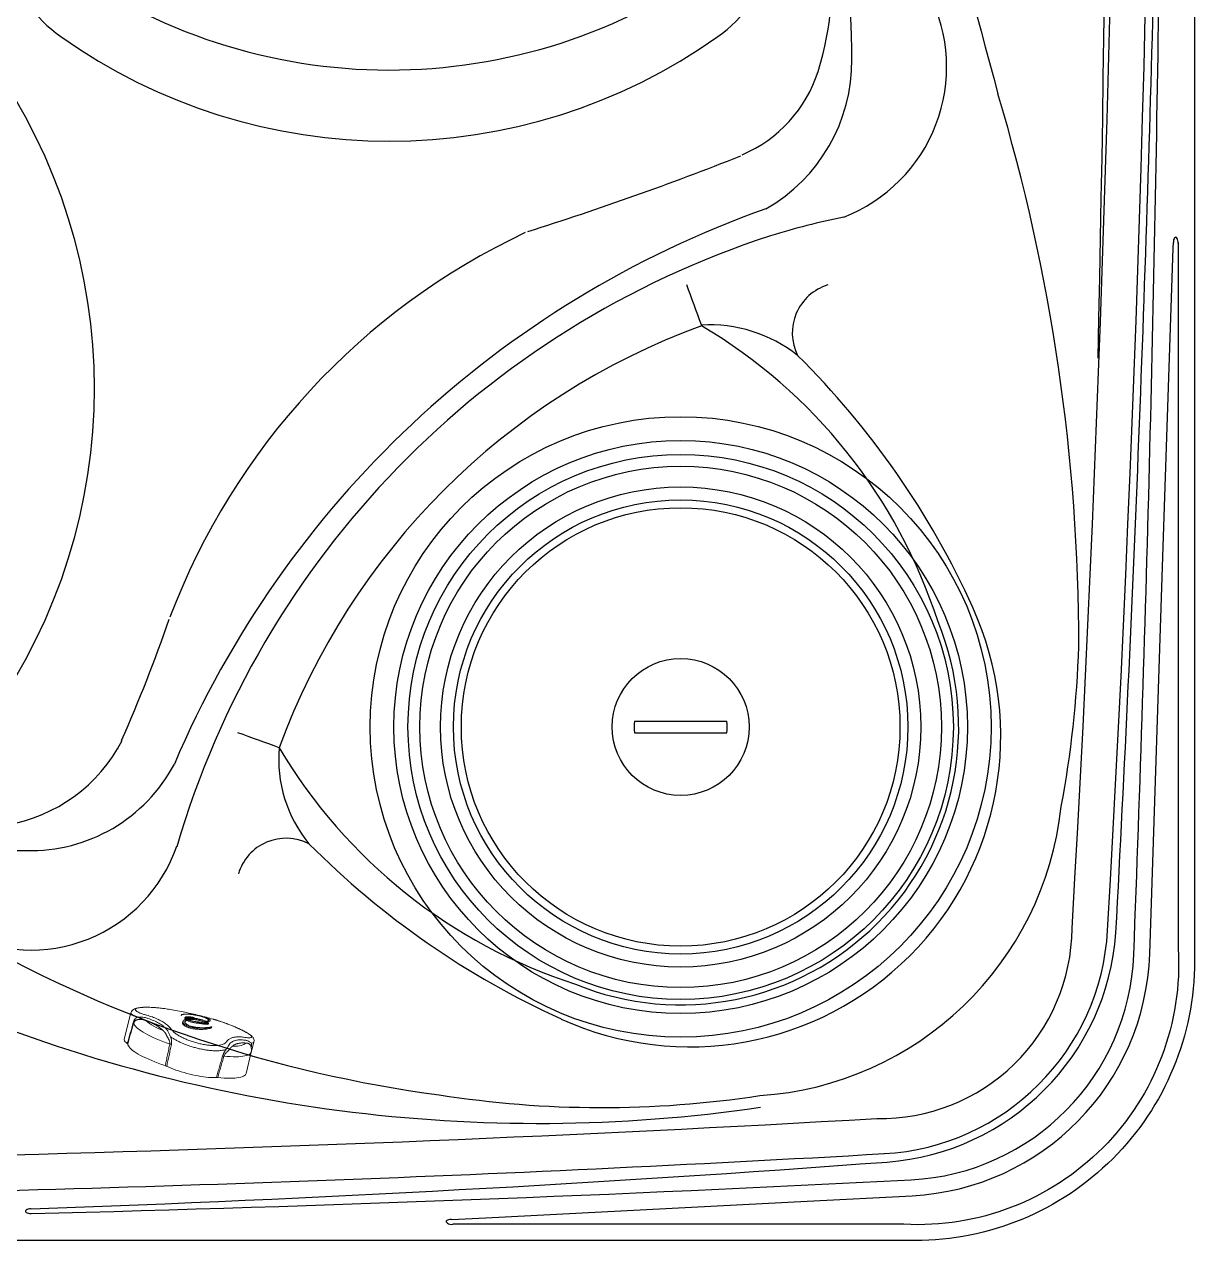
# Model space of a CAD drawing. Header units: inches. Extents: x -1 to 81, y -22 to 129.
# Drawn here: x 56.23 to 80.91, y 5.96 to 31.62 of the extents above; entities that cross this region are included whole.
import ezdxf

# ---------------------------------------------------------------- set-up
doc = ezdxf.new("R2010")
doc.units = ezdxf.units.IN
doc.header["$MEASUREMENT"] = 0
doc.layers.add('1', color=4, linetype='Continuous')
doc.layers.add('DIM', color=3, linetype='Continuous')

# ---------------------------------------------------------------- blocks, each defined once
blk = doc.blocks.new('1276401')
at = {"layer": '1'}
for p, q in [((-0.975, 0.125), (0.975, 0.125)), ((-0.975, -0.125), (0.975, -0.125))]:
    blk.add_line(p, q, dxfattribs=at)
at = {"layer": '1', "linetype": 'Continuous'}
for radius in [6.546, 6.046, 5.75, 4.625]:
    blk.add_circle((0, 0), radius, dxfattribs=at)
at = {"layer": '1', "color": 3, "linetype": 'Continuous'}
for radius in [5.5, 5.065, 4.791]:
    blk.add_circle((0, 0), radius, dxfattribs=at)
at = {"layer": '1'}
blk.add_circle((0, 0), 1.444, dxfattribs=at)
for start, end in [(172.6927, 187.3073), (352.6927, 7.3073)]:
    blk.add_arc((0, 0), 0.983, start, end, dxfattribs=at)
blk = doc.blocks.new('ONOFF656165161')
at = {"layer": '1', "color": 3, "lineweight": 5}
for p, q in [((112.675, 29.304), (112.667, 29.303)), ((113.548, 29.253), (113.549, 29.276)), ((113.695, 29.31), (113.606, 29.315)), ((111.885, 29.044), (111.874, 28.469)), ((112.933, 29.251), (112.932, 29.228)), ((112.994, 29.116), (112.994, 29.092)), ((113.016, 29.212), (113.016, 29.189)), ((113.073, 29.158), (113.073, 29.18)), ((113.081, 29.185), (113.081, 29.184)), ((113.081, 29.181), (113.081, 29.158)), ((113.206, 29.239), (113.206, 29.256)), ((113.48, 29.203), (113.48, 29.226)), ((113.489, 29.225), (113.489, 29.203)), ((113.49, 29.23), (113.49, 29.229)), ((113.527, 29.181), (113.527, 29.204)), ((113.61, 29.129), (113.611, 29.152)), ((114.544, 28.708), (114.55, 29.045)), ((114.547, 28.364), (114.543, 28.827))]:
    blk.add_line(p, q, dxfattribs=at)
at = {"layer": '1', "color": 3, "lineweight": 5, "flags": 128}
for points in [[(112.665, 29.303), (112.666, 29.303), (112.667, 29.303)], [(114.549, 29.046), (114.545, 29.078), (114.533, 29.106), (114.521, 29.121), (114.513, 29.129), (114.504, 29.138), (114.49, 29.148), (114.469, 29.159), (114.44, 29.173), (114.401, 29.188), (114.348, 29.204), (114.279, 29.223), (114.193, 29.242), (114.126, 29.255), (114.052, 29.268), (113.97, 29.28), (113.904, 29.289), (113.836, 29.297), (113.765, 29.304), (113.694, 29.309)], [(112.106, 29.214), (112.099, 29.212), (112.055, 29.198), (112.01, 29.181), (111.973, 29.164), (111.94, 29.142), (111.918, 29.122), (111.9, 29.097), (111.888, 29.068), (111.885, 29.045)], [(111.993, 28.844), (112.004, 28.825), (112.021, 28.807), (112.042, 28.789), (112.07, 28.771), (112.102, 28.753), (112.14, 28.736), (112.183, 28.719), (112.231, 28.703), (112.283, 28.688), (112.34, 28.673), (112.401, 28.659), (112.465, 28.646), (112.533, 28.633), (112.605, 28.622), (112.679, 28.612), (112.756, 28.602), (112.836, 28.594)], [(114.004, 28.609), (114.072, 28.62), (114.136, 28.631), (114.196, 28.643), (114.253, 28.656), (114.305, 28.669), (114.352, 28.684), (114.394, 28.699), (114.432, 28.715), (114.464, 28.732), (114.491, 28.749), (114.512, 28.767), (114.528, 28.785), (114.538, 28.803), (114.543, 28.821), (114.543, 28.827)], [(114.385, 28.985), (114.374, 28.967), (114.358, 28.949), (114.335, 28.932), (114.306, 28.915), (114.271, 28.899), (114.23, 28.883), (114.184, 28.868), (114.132, 28.855)], [(111.874, 28.469), (111.875, 28.46), (111.882, 28.447), (111.893, 28.433), (111.91, 28.42), (111.932, 28.407), (111.96, 28.395)], [(112.847, 28.127), (112.768, 28.134), (112.691, 28.143), (112.617, 28.153), (112.545, 28.164), (112.477, 28.175), (112.412, 28.188), (112.35, 28.201), (112.292, 28.216), (112.238, 28.231), (112.189, 28.246), (112.144, 28.262), (112.104, 28.279), (112.069, 28.296), (112.039, 28.314), (112.014, 28.332), (111.994, 28.35), (111.98, 28.368), (111.971, 28.386)], [(114.547, 28.364), (114.545, 28.346), (114.537, 28.328), (114.523, 28.311), (114.505, 28.293), (114.481, 28.276), (114.452, 28.259), (114.417, 28.243), (114.378, 28.228), (114.334, 28.213), (114.286, 28.199), (114.233, 28.185), (114.176, 28.173), (114.115, 28.161), (114.05, 28.151), (113.982, 28.141)], [(112.881, 28.122), (112.928, 28.112), (112.979, 28.103), (113.032, 28.096), (113.089, 28.089), (113.147, 28.083), (113.207, 28.079), (113.268, 28.076), (113.329, 28.073), (113.391, 28.072), (113.453, 28.073), (113.514, 28.074), (113.574, 28.077), (113.632, 28.08), (113.688, 28.085), (113.741, 28.091), (113.791, 28.098), (113.838, 28.106), (113.881, 28.115), (113.92, 28.125), (113.955, 28.135)]]:
    blk.add_lwpolyline(points, dxfattribs=at)
at = {"layer": '1', "color": 3, "lineweight": 5}
for centre, radius, start, end in [((112.787, 30.118), 1.292, 243.9484, 263.0222), ((114.308, 28.828), 0.234, 359.8931, 30.7697)]:
    blk.add_arc(centre, radius, start, end, dxfattribs=at)
for points, knots in [([(112.665, 29.303), (112.631, 29.3), (112.562, 29.295), (112.46, 29.283), (112.361, 29.269), (112.268, 29.253), (112.184, 29.235), (112.11, 29.216), (112.049, 29.196), (112.003, 29.176), (111.972, 29.157), (111.958, 29.138), (111.961, 29.121), (111.981, 29.105), (112.017, 29.092), (112.069, 29.082), (112.134, 29.074), (112.187, 29.071), (112.214, 29.07)], [0, 0, 0, 0, 0.0629563, 0.1258438, 0.188571, 0.2511104, 0.3132462, 0.3756987, 0.4379528, 0.5000669, 0.5621821, 0.6244343, 0.686859, 0.7489466, 0.8115134, 0.874211, 0.9370812, 1, 1, 1, 1]), ([(113.604, 29.315), (113.555, 29.317), (113.456, 29.321), (113.303, 29.323), (113.147, 29.323), (112.989, 29.319), (112.831, 29.313), (112.726, 29.307), (112.673, 29.303)], [0, 0, 0, 0, 0.168663, 0.335965, 0.501974, 0.66666, 0.832621, 1, 1, 1, 1]), ([(113.47, 29.236), (113.48, 29.241), (113.498, 29.251), (113.512, 29.264), (113.513, 29.274), (113.506, 29.283), (113.493, 29.29), (113.475, 29.296), (113.455, 29.301), (113.429, 29.306), (113.392, 29.311), (113.348, 29.313), (113.308, 29.314), (113.273, 29.314), (113.239, 29.313), (113.193, 29.31), (113.139, 29.305), (113.076, 29.295), (113.018, 29.283), (112.975, 29.27), (112.951, 29.259), (112.94, 29.254), (112.935, 29.251), (112.933, 29.251), (112.933, 29.251), (112.933, 29.251), (112.933, 29.251), (112.933, 29.251), (112.933, 29.251), (112.933, 29.251), (112.933, 29.251), (112.933, 29.251), (112.933, 29.251), (112.933, 29.251), (112.935, 29.253), (112.943, 29.258), (112.96, 29.268), (112.992, 29.28), (113.032, 29.291), (113.08, 29.301), (113.134, 29.31), (113.188, 29.316), (113.237, 29.319), (113.275, 29.321), (113.312, 29.321), (113.345, 29.32), (113.375, 29.319), (113.412, 29.317), (113.448, 29.313), (113.481, 29.308), (113.506, 29.303), (113.525, 29.297), (113.54, 29.291), (113.548, 29.283), (113.55, 29.273), (113.543, 29.262), (113.529, 29.251), (113.51, 29.24), (113.496, 29.233), (113.49, 29.23)], [0, 0, 0, 0, 0.0368695, 0.0736357, 0.0954831, 0.1173037, 0.1353458, 0.1533692, 0.1663183, 0.1792492, 0.1995882, 0.2199091, 0.2346208, 0.249347, 0.2642891, 0.2792476, 0.3135688, 0.3479762, 0.3881579, 0.4283464, 0.4515898, 0.4632023, 0.4661066, 0.46647, 0.4665609, 0.4665932, 0.4666284, 0.4666427, 0.4666571, 0.4666698, 0.466685, 0.4667119, 0.4668026, 0.4672335, 0.4689456, 0.4757852, 0.5031472, 0.5346181, 0.566216, 0.5977684, 0.6324601, 0.6670627, 0.6853447, 0.7036033, 0.7182663, 0.7329083, 0.7446542, 0.7563878, 0.7797917, 0.7955858, 0.8113891, 0.8273101, 0.8432327, 0.8657902, 0.8884118, 0.9181266, 0.947955, 0.9777494, 1, 1, 1, 1]), ([(114.345, 29.098), (114.363, 29.1), (114.401, 29.103), (114.441, 29.111), (114.467, 29.122), (114.478, 29.135), (114.474, 29.149), (114.454, 29.165), (114.419, 29.182), (114.371, 29.2), (114.31, 29.217), (114.238, 29.235), (114.157, 29.252), (114.068, 29.267), (113.974, 29.281), (113.888, 29.292), (113.814, 29.3), (113.754, 29.306), (113.717, 29.309), (113.699, 29.31)], [0, 0, 0, 0, 0.063484, 0.126901, 0.190155, 0.253356, 0.316292, 0.379312, 0.442067, 0.5049, 0.567657, 0.630709, 0.693475, 0.75626, 0.819234, 0.882463, 0.92455, 0.963754, 1, 1, 1, 1]), ([(111.885, 29.044), (111.885, 29.043), (111.883, 29.037), (111.889, 29.029), (111.9, 29.018), (111.915, 29.009), (111.939, 28.999), (111.975, 28.988), (112.012, 28.982), (112.03, 28.979)], [0, 0, 0, 0, 0.008171, 0.208858, 0.330727, 0.456596, 0.586471, 0.788721, 1, 1, 1, 1]), ([(112.03, 28.979), (112.044, 28.984), (112.07, 28.995), (112.12, 29.007), (112.157, 29.011), (112.176, 29.013)], [0, 0, 0, 0, 0.324926, 0.658748, 1, 1, 1, 1]), ([(112.183, 29.013), (112.196, 29.013), (112.222, 29.014), (112.247, 29.012), (112.261, 29.011)], [0, 0, 0, 0, 0.464225, 1, 1, 1, 1]), ([(112.221, 29.07), (112.262, 29.068), (112.346, 29.063), (112.459, 29.045), (112.561, 29.021), (112.653, 28.988), (112.733, 28.948), (112.776, 28.915), (112.797, 28.899)], [0, 0, 0, 0, 0.167454, 0.333461, 0.498171, 0.664065, 0.831322, 1, 1, 1, 1]), ([(112.261, 29.011), (112.305, 29.006), (112.393, 28.996), (112.508, 28.968), (112.611, 28.931), (112.665, 28.899), (112.692, 28.883)], [0, 0, 0, 0, 0.250077, 0.500006, 0.749934, 1, 1, 1, 1]), ([(113.073, 29.18), (113.064, 29.173), (113.045, 29.16), (113.032, 29.14), (113.03, 29.123), (113.037, 29.109), (113.05, 29.097), (113.067, 29.087), (113.088, 29.079), (113.113, 29.071), (113.151, 29.064), (113.195, 29.062), (113.235, 29.061), (113.27, 29.063), (113.304, 29.066), (113.35, 29.072), (113.404, 29.082), (113.467, 29.097), (113.525, 29.114), (113.568, 29.13), (113.592, 29.143), (113.604, 29.149), (113.609, 29.151), (113.61, 29.152), (113.61, 29.152), (113.61, 29.152), (113.61, 29.152), (113.61, 29.152), (113.61, 29.152), (113.61, 29.152), (113.61, 29.152), (113.611, 29.152), (113.611, 29.152), (113.61, 29.151), (113.609, 29.15), (113.6, 29.143), (113.583, 29.132), (113.552, 29.116), (113.511, 29.101), (113.463, 29.086), (113.409, 29.071), (113.355, 29.059), (113.306, 29.051), (113.268, 29.046), (113.231, 29.043), (113.198, 29.043), (113.167, 29.043), (113.131, 29.046), (113.094, 29.052), (113.061, 29.061), (113.037, 29.07), (113.018, 29.079), (113.003, 29.091), (112.995, 29.104), (112.993, 29.121), (113, 29.139), (113.015, 29.157), (113.033, 29.173), (113.048, 29.182), (113.054, 29.186)], [0, 0, 0, 0, 0.0368695, 0.0736357, 0.0954831, 0.1173037, 0.1353458, 0.1533692, 0.1663183, 0.1792492, 0.1995882, 0.2199091, 0.2346208, 0.249347, 0.2642891, 0.2792476, 0.3135688, 0.3479762, 0.3881579, 0.4283464, 0.4515898, 0.4632023, 0.4661066, 0.46647, 0.4665609, 0.4665932, 0.4666284, 0.4666427, 0.4666571, 0.4666698, 0.466685, 0.4667119, 0.4668026, 0.4672335, 0.4689456, 0.4757852, 0.5031472, 0.5346181, 0.566216, 0.5977684, 0.6324601, 0.6670627, 0.6853447, 0.7036033, 0.7182663, 0.7329083, 0.7446542, 0.7563878, 0.7797917, 0.7955858, 0.8113891, 0.8273101, 0.8432327, 0.8657902, 0.8884118, 0.9181266, 0.947955, 0.9777494, 1, 1, 1, 1]), ([(113.61, 29.129), (113.61, 29.129), (113.61, 29.128), (113.608, 29.127), (113.602, 29.121), (113.583, 29.109), (113.545, 29.09), (113.492, 29.071), (113.441, 29.055), (113.392, 29.042), (113.345, 29.033), (113.303, 29.026), (113.267, 29.022), (113.229, 29.019), (113.194, 29.018), (113.162, 29.019), (113.126, 29.023), (113.083, 29.03), (113.046, 29.041), (113.021, 29.053), (113.005, 29.065), (112.995, 29.078), (112.994, 29.087), (112.994, 29.092)], [0, 0, 0, 0, 0.00078, 0.004249, 0.018104, 0.073518, 0.177273, 0.281294, 0.350621, 0.42005, 0.489069, 0.527714, 0.566323, 0.605413, 0.644428, 0.672585, 0.700717, 0.756758, 0.819932, 0.858789, 0.897646, 0.949583, 1, 1, 1, 1]), ([(113.054, 29.192), (113.047, 29.195), (113.032, 29.202), (113.032, 29.213), (113.043, 29.221), (113.06, 29.23), (113.084, 29.238), (113.118, 29.246), (113.159, 29.251), (113.189, 29.254), (113.204, 29.255), (113.206, 29.256), (113.206, 29.256), (113.206, 29.256), (113.206, 29.256), (113.206, 29.256), (113.206, 29.256), (113.206, 29.256), (113.205, 29.256), (113.201, 29.256), (113.187, 29.255), (113.162, 29.254), (113.13, 29.252), (113.1, 29.248), (113.074, 29.243), (113.052, 29.237), (113.035, 29.231), (113.022, 29.223), (113.016, 29.215), (113.016, 29.207), (113.024, 29.2), (113.036, 29.193), (113.048, 29.189), (113.053, 29.187)], [0, 0, 0, 0, 0.063892, 0.127941, 0.171738, 0.215668, 0.281175, 0.34647, 0.404119, 0.461342, 0.468507, 0.469403, 0.469705, 0.470085, 0.470239, 0.470394, 0.470535, 0.47078, 0.471433, 0.474061, 0.484482, 0.526069, 0.568174, 0.610049, 0.654475, 0.699023, 0.743084, 0.787122, 0.833799, 0.880439, 0.92198, 0.963505, 1, 1, 1, 1]), ([(113.034, 29.172), (113.031, 29.174), (113.019, 29.179), (113.014, 29.188), (113.018, 29.197), (113.026, 29.203), (113.039, 29.21), (113.057, 29.216), (113.078, 29.222), (113.102, 29.226), (113.131, 29.229), (113.162, 29.232), (113.186, 29.233), (113.201, 29.233), (113.205, 29.233), (113.205, 29.233), (113.205, 29.233), (113.206, 29.233), (113.206, 29.233), (113.206, 29.233), (113.206, 29.233), (113.205, 29.233), (113.202, 29.233), (113.19, 29.231), (113.168, 29.23), (113.14, 29.226), (113.11, 29.222), (113.082, 29.215), (113.06, 29.207), (113.042, 29.2), (113.042, 29.192), (113.024, 29.19), (113.016, 29.189)], [0, 0, 0, 0, 0.032689, 0.120569, 0.166937, 0.213325, 0.26359, 0.313883, 0.361156, 0.408302, 0.455729, 0.503387, 0.554848, 0.567726, 0.569337, 0.569969, 0.570197, 0.570427, 0.570595, 0.570763, 0.571041, 0.571777, 0.574761, 0.586587, 0.633755, 0.681402, 0.728868, 0.800311, 0.871867, 0.919836, 0.967705, 1, 1, 1, 1]), ([(113.073, 29.158), (113.063, 29.151), (113.045, 29.138), (113.038, 29.124), (113.034, 29.117)], [0, 0, 0, 0, 0.54544, 1, 1, 1, 1]), ([(113.053, 29.187), (113.053, 29.187), (113.054, 29.187), (113.054, 29.187), (113.054, 29.186), (113.054, 29.186)], [0, 0, 0, 0, 0.329724, 0.659445, 1, 1, 1, 1]), ([(113.063, 29.192), (113.063, 29.192), (113.063, 29.192), (113.061, 29.191), (113.06, 29.191), (113.058, 29.191), (113.056, 29.191), (113.055, 29.191), (113.055, 29.192), (113.054, 29.192)], [0, 0, 0, 0, 0.152559, 0.305117, 0.457724, 0.61035, 0.762932, 0.915429, 1, 1, 1, 1]), ([(113.462, 29.236), (113.447, 29.239), (113.423, 29.243), (113.386, 29.246), (113.363, 29.247), (113.336, 29.248), (113.306, 29.248), (113.27, 29.247), (113.239, 29.244), (113.201, 29.238), (113.16, 29.23), (113.12, 29.218), (113.088, 29.205), (113.072, 29.196), (113.063, 29.192)], [0, 0, 0, 0, 0.104878, 0.15752, 0.210217, 0.232395, 0.304771, 0.377082, 0.440985, 0.505043, 0.640474, 0.776192, 0.888078, 1, 1, 1, 1]), ([(113.073, 29.18), (113.074, 29.18), (113.074, 29.181), (113.075, 29.181), (113.077, 29.181), (113.079, 29.181), (113.08, 29.181), (113.081, 29.181), (113.081, 29.181)], [0, 0, 0, 0, 0.176164, 0.352325, 0.528527, 0.704708, 0.880801, 1, 1, 1, 1]), ([(113.081, 29.158), (113.08, 29.158), (113.079, 29.159), (113.078, 29.159), (113.076, 29.159), (113.075, 29.158), (113.074, 29.158), (113.073, 29.158), (113.073, 29.158)], [0, 0, 0, 0, 0.175918, 0.351834, 0.527836, 0.703962, 0.88017, 1, 1, 1, 1]), ([(113.081, 29.185), (113.095, 29.193), (113.122, 29.208), (113.166, 29.223), (113.206, 29.233), (113.237, 29.239), (113.272, 29.243), (113.307, 29.245), (113.347, 29.246), (113.392, 29.244), (113.434, 29.239), (113.454, 29.235), (113.461, 29.234)], [0, 0, 0, 0, 0.195173, 0.389973, 0.468136, 0.546178, 0.625388, 0.704482, 0.7563, 0.853073, 0.949941, 1, 1, 1, 1]), ([(113.48, 29.226), (113.471, 29.222), (113.452, 29.214), (113.417, 29.202), (113.38, 29.193), (113.345, 29.185), (113.315, 29.18), (113.284, 29.176), (113.246, 29.173), (113.206, 29.172), (113.168, 29.172), (113.138, 29.174), (113.108, 29.176), (113.09, 29.179), (113.081, 29.181)], [0, 0, 0, 0, 0.128358, 0.256918, 0.384943, 0.463314, 0.541556, 0.60371, 0.665808, 0.767379, 0.822437, 0.877435, 0.938691, 1, 1, 1, 1]), ([(113.082, 29.184), (113.082, 29.184), (113.081, 29.184), (113.081, 29.185), (113.081, 29.185), (113.081, 29.185)], [0, 0, 0, 0, 0.401818, 0.803634, 1, 1, 1, 1]), ([(113.338, 29.162), (113.33, 29.16), (113.314, 29.157), (113.285, 29.153), (113.254, 29.151), (113.221, 29.149), (113.189, 29.149), (113.158, 29.15), (113.121, 29.152), (113.097, 29.156), (113.081, 29.158)], [0, 0, 0, 0, 0.111626, 0.231303, 0.350852, 0.470373, 0.589893, 0.693567, 0.797125, 1, 1, 1, 1]), ([(113.463, 29.232), (113.449, 29.226), (113.422, 29.215), (113.378, 29.2), (113.338, 29.19), (113.307, 29.184), (113.271, 29.18), (113.236, 29.177), (113.196, 29.175), (113.152, 29.175), (113.11, 29.179), (113.089, 29.183), (113.082, 29.184)], [0, 0, 0, 0, 0.195173, 0.389973, 0.468136, 0.546178, 0.625388, 0.704482, 0.7563, 0.853073, 0.949941, 1, 1, 1, 1]), ([(113.113, 29.179), (113.117, 29.181), (113.127, 29.187), (113.149, 29.195), (113.176, 29.204), (113.205, 29.211), (113.236, 29.216), (113.272, 29.22), (113.307, 29.222), (113.347, 29.223), (113.387, 29.222), (113.414, 29.218), (113.425, 29.217)], [0, 0, 0, 0, 0.059997, 0.187044, 0.313995, 0.414158, 0.515844, 0.61626, 0.720424, 0.787433, 0.912469, 1, 1, 1, 1]), ([(113.49, 29.229), (113.496, 29.227), (113.507, 29.223), (113.523, 29.214), (113.529, 29.205), (113.525, 29.196), (113.517, 29.19), (113.504, 29.183), (113.486, 29.178), (113.465, 29.172), (113.441, 29.168), (113.413, 29.165), (113.381, 29.164), (113.357, 29.162), (113.342, 29.162), (113.338, 29.162), (113.338, 29.162), (113.338, 29.162), (113.338, 29.162), (113.338, 29.162), (113.338, 29.162), (113.338, 29.162), (113.338, 29.163), (113.341, 29.163), (113.353, 29.164), (113.375, 29.166), (113.403, 29.169), (113.433, 29.174), (113.461, 29.181), (113.484, 29.188), (113.499, 29.196), (113.511, 29.203), (113.512, 29.213), (113.501, 29.22), (113.491, 29.225), (113.489, 29.225)], [0, 0, 0, 0, 0.037361, 0.074736, 0.149048, 0.188258, 0.227484, 0.269989, 0.312517, 0.352491, 0.392358, 0.432462, 0.472761, 0.516278, 0.527167, 0.52853, 0.529063, 0.529256, 0.52945, 0.529592, 0.529734, 0.529969, 0.530591, 0.533113, 0.543108, 0.582971, 0.623238, 0.663352, 0.723739, 0.784222, 0.824821, 0.865335, 0.925781, 0.986082, 1, 1, 1, 1]), ([(113.48, 29.203), (113.47, 29.199), (113.451, 29.191), (113.416, 29.18), (113.382, 29.171), (113.358, 29.166), (113.35, 29.164)], [0, 0, 0, 0, 0.287401, 0.575257, 0.861915, 1, 1, 1, 1]), ([(113.461, 29.234), (113.462, 29.233), (113.462, 29.233), (113.463, 29.233), (113.463, 29.233)], [0, 0, 0, 0, 0.500001, 1, 1, 1, 1]), ([(113.47, 29.236), (113.47, 29.236), (113.469, 29.236), (113.468, 29.236), (113.466, 29.236), (113.465, 29.236), (113.463, 29.236), (113.463, 29.236), (113.462, 29.236)], [0, 0, 0, 0, 0.176164, 0.352325, 0.528527, 0.704708, 0.880801, 1, 1, 1, 1]), ([(113.463, 29.233), (113.463, 29.233), (113.463, 29.233), (113.463, 29.232), (113.463, 29.232)], [0, 0, 0, 0, 0.470517, 1, 1, 1, 1]), ([(113.48, 29.226), (113.48, 29.226), (113.481, 29.226), (113.482, 29.226), (113.484, 29.226), (113.486, 29.226), (113.487, 29.226), (113.488, 29.226), (113.489, 29.225), (113.489, 29.225)], [0, 0, 0, 0, 0.152559, 0.305117, 0.457724, 0.61035, 0.762932, 0.915429, 1, 1, 1, 1]), ([(113.489, 29.203), (113.488, 29.203), (113.488, 29.203), (113.486, 29.203), (113.485, 29.204), (113.483, 29.204), (113.481, 29.203), (113.48, 29.203), (113.48, 29.203), (113.48, 29.203)], [0, 0, 0, 0, 0.152375, 0.304747, 0.457181, 0.609715, 0.762329, 0.914967, 1, 1, 1, 1]), ([(113.49, 29.229), (113.49, 29.229), (113.489, 29.229), (113.489, 29.23), (113.489, 29.23), (113.49, 29.23)], [0, 0, 0, 0, 0.329724, 0.659445, 1, 1, 1, 1]), ([(113.526, 29.181), (113.52, 29.184), (113.509, 29.189), (113.503, 29.194), (113.5, 29.196)], [0, 0, 0, 0, 0.585893, 1, 1, 1, 1]), ([(113.985, 28.914), (113.992, 28.931), (114.007, 28.964), (114.048, 29.006), (114.1, 29.04), (114.167, 29.067), (114.245, 29.087), (114.308, 29.094), (114.339, 29.097)], [0, 0, 0, 0, 0.168138, 0.334456, 0.498855, 0.66418, 0.831265, 1, 1, 1, 1]), ([(114.066, 28.901), (114.078, 28.917), (114.103, 28.95), (114.162, 28.989), (114.237, 29.02), (114.3, 29.032), (114.332, 29.038)], [0, 0, 0, 0, 0.250073, 0.500007, 0.749934, 1, 1, 1, 1]), ([(114.332, 29.038), (114.342, 29.039), (114.36, 29.042), (114.38, 29.042), (114.39, 29.042)], [0, 0, 0, 0, 0.53575, 1, 1, 1, 1]), ([(114.396, 29.041), (114.41, 29.04), (114.438, 29.037), (114.475, 29.026), (114.491, 29.016), (114.5, 29.011)], [0, 0, 0, 0, 0.341185, 0.674972, 1, 1, 1, 1]), ([(114.5, 29.011), (114.51, 29.014), (114.532, 29.021), (114.547, 29.033), (114.549, 29.042), (114.549, 29.046)], [0, 0, 0, 0, 0.365651, 0.715696, 1, 1, 1, 1]), ([(114.5, 29.011), (114.504, 29.002), (114.512, 28.986), (114.519, 28.955), (114.522, 28.933), (114.523, 28.921), (114.523, 28.921)], [0, 0, 0, 0, 0.374355, 0.709003, 0.998047, 1, 1, 1, 1]), ([(111.981, 28.855), (111.982, 28.867), (111.983, 28.884), (111.989, 28.905), (111.996, 28.927), (112.009, 28.953), (112.023, 28.97), (112.03, 28.979)], [0, 0, 0, 0, 0.212695, 0.32418, 0.440952, 0.704815, 1, 1, 1, 1]), ([(111.993, 28.844), (111.992, 28.846), (111.99, 28.85), (111.984, 28.853), (111.981, 28.855)], [0, 0, 0, 0, 0.500001, 1, 1, 1, 1]), ([(112.034, 28.92), (112.027, 28.915), (112.016, 28.906), (112.004, 28.888), (111.996, 28.868), (111.994, 28.852), (111.993, 28.844)], [0, 0, 0, 0, 0.3295119, 0.5971405, 0.8137599, 1, 1, 1, 1]), ([(112.156, 28.961), (112.151, 28.961), (112.142, 28.96), (112.128, 28.958), (112.115, 28.956), (112.103, 28.953), (112.091, 28.949), (112.079, 28.945), (112.066, 28.939), (112.053, 28.932), (112.043, 28.926), (112.036, 28.922), (112.034, 28.92)], [0, 0, 0, 0, 0.097354, 0.197409, 0.300213, 0.377642, 0.464882, 0.562043, 0.681387, 0.793811, 0.903777, 1, 1, 1, 1]), ([(112.63, 28.835), (112.625, 28.838), (112.615, 28.844), (112.6, 28.853), (112.585, 28.861), (112.569, 28.869), (112.553, 28.877), (112.536, 28.884), (112.518, 28.891), (112.494, 28.9), (112.463, 28.91), (112.424, 28.921), (112.379, 28.932), (112.329, 28.942), (112.275, 28.951), (112.237, 28.955), (112.219, 28.957)], [0, 0, 0, 0, 0.047781, 0.095476, 0.143107, 0.190691, 0.23825, 0.285802, 0.333368, 0.380968, 0.474345, 0.567826, 0.66156, 0.778574, 0.892344, 1, 1, 1, 1]), ([(112.722, 28.759), (112.717, 28.765), (112.707, 28.777), (112.692, 28.793), (112.682, 28.802), (112.677, 28.807)], [0, 0, 0, 0, 0.334213, 0.65802, 1, 1, 1, 1]), ([(112.692, 28.883), (112.7, 28.878), (112.713, 28.868), (112.725, 28.856), (112.73, 28.851)], [0, 0, 0, 0, 0.535763, 1, 1, 1, 1]), ([(112.774, 28.7), (112.771, 28.704), (112.764, 28.711), (112.754, 28.722), (112.743, 28.734), (112.733, 28.746), (112.726, 28.755), (112.722, 28.759)], [0, 0, 0, 0, 0.169032, 0.362289, 0.538985, 0.789623, 1, 1, 1, 1]), ([(112.733, 28.847), (112.739, 28.84), (112.751, 28.825), (112.764, 28.808), (112.771, 28.799)], [0, 0, 0, 0, 0.502949, 1, 1, 1, 1]), ([(112.771, 28.799), (112.778, 28.79), (112.792, 28.773), (112.809, 28.754), (112.817, 28.745)], [0, 0, 0, 0, 0.504865, 1, 1, 1, 1]), ([(112.817, 28.745), (112.838, 28.737), (112.88, 28.72), (112.952, 28.699), (113.027, 28.681), (113.098, 28.668), (113.163, 28.658), (113.223, 28.651), (113.293, 28.646), (113.373, 28.642), (113.463, 28.641), (113.552, 28.644), (113.637, 28.651), (113.72, 28.661), (113.787, 28.673), (113.84, 28.686), (113.881, 28.698), (113.927, 28.713), (113.975, 28.734), (114.002, 28.752), (114.015, 28.761)], [0, 0, 0, 0, 0.066919, 0.130982, 0.192196, 0.250564, 0.293003, 0.335093, 0.376837, 0.438785, 0.499974, 0.56117, 0.623125, 0.685849, 0.749352, 0.787965, 0.827845, 0.868992, 0.933067, 1, 1, 1, 1]), ([(112.817, 28.745), (112.825, 28.732), (112.839, 28.707), (112.856, 28.667), (112.868, 28.628), (112.87, 28.603), (112.871, 28.591)], [0, 0, 0, 0, 0.295279, 0.559239, 0.787228, 1, 1, 1, 1]), ([(112.841, 28.867), (112.858, 28.858), (112.893, 28.838), (112.961, 28.813), (113.037, 28.791), (113.122, 28.773), (113.213, 28.759), (113.308, 28.75), (113.405, 28.746), (113.5, 28.747), (113.593, 28.753), (113.68, 28.764), (113.76, 28.78), (113.83, 28.8), (113.889, 28.824), (113.935, 28.851), (113.969, 28.88), (113.979, 28.901), (113.984, 28.912)], [0, 0, 0, 0, 0.062826, 0.125568, 0.188172, 0.250587, 0.312891, 0.375107, 0.437431, 0.499604, 0.561846, 0.624065, 0.686493, 0.748896, 0.811535, 0.874236, 0.937092, 1, 1, 1, 1]), ([(113.976, 28.606), (113.977, 28.618), (113.979, 28.636), (113.984, 28.66), (113.99, 28.687), (114.001, 28.722), (114.01, 28.747), (114.015, 28.761)], [0, 0, 0, 0, 0.212694, 0.324179, 0.440952, 0.704816, 1, 1, 1, 1]), ([(114.015, 28.761), (114.022, 28.774), (114.036, 28.8), (114.047, 28.835), (114.051, 28.855), (114.053, 28.864)], [0, 0, 0, 0, 0.325031, 0.658824, 1, 1, 1, 1]), ([(114.107, 28.825), (114.106, 28.823), (114.103, 28.817), (114.099, 28.807), (114.094, 28.797), (114.089, 28.786), (114.083, 28.772), (114.074, 28.755), (114.064, 28.736), (114.055, 28.723), (114.051, 28.717)], [0, 0, 0, 0, 0.106462, 0.216561, 0.318676, 0.417774, 0.527303, 0.697821, 0.855059, 1, 1, 1, 1]), ([(114.053, 28.868), (114.055, 28.874), (114.058, 28.886), (114.063, 28.896), (114.066, 28.901)], [0, 0, 0, 0, 0.464241, 1, 1, 1, 1]), ([(114.385, 28.985), (114.375, 28.983), (114.355, 28.98), (114.327, 28.973), (114.299, 28.966), (114.274, 28.957), (114.252, 28.948), (114.233, 28.94), (114.215, 28.93), (114.189, 28.914), (114.158, 28.891), (114.141, 28.867), (114.132, 28.855)], [0, 0, 0, 0, 0.07852, 0.157057, 0.245738, 0.332619, 0.403735, 0.474719, 0.54563, 0.616529, 0.807972, 1, 1, 1, 1]), ([(114.497, 28.963), (114.495, 28.965), (114.489, 28.971), (114.478, 28.978), (114.463, 28.984), (114.446, 28.989), (114.434, 28.99), (114.428, 28.991)], [0, 0, 0, 0, 0.132144, 0.344057, 0.563814, 0.77666, 1, 1, 1, 1]), ([(114.507, 28.952), (114.505, 28.955), (114.502, 28.959), (114.498, 28.962), (114.497, 28.963)], [0, 0, 0, 0, 0.739688, 1, 1, 1, 1]), ([(112.836, 28.594), (112.834, 28.602), (112.832, 28.62), (112.818, 28.646), (112.799, 28.674), (112.783, 28.691), (112.774, 28.7)], [0, 0, 0, 0, 0.186236, 0.402857, 0.670478, 1, 1, 1, 1]), ([(112.871, 28.591), (112.865, 28.592), (112.855, 28.593), (112.842, 28.594), (112.836, 28.594)], [0, 0, 0, 0, 0.5, 1, 1, 1, 1]), ([(114.004, 28.609), (113.998, 28.609), (113.988, 28.608), (113.98, 28.606), (113.976, 28.606)], [0, 0, 0, 0, 0.5, 1, 1, 1, 1]), ([(114.051, 28.717), (114.045, 28.707), (114.033, 28.69), (114.018, 28.662), (114.007, 28.635), (114.005, 28.618), (114.004, 28.609)], [0, 0, 0, 0, 0.329514, 0.597142, 0.81376, 1, 1, 1, 1]), ([(111.971, 28.386), (111.97, 28.387), (111.969, 28.39), (111.963, 28.393), (111.96, 28.395)], [0, 0, 0, 0, 0.345293, 1, 1, 1, 1]), ([(112.881, 28.122), (112.878, 28.122), (112.867, 28.124), (112.855, 28.126), (112.847, 28.127)], [0, 0, 0, 0, 0.345292, 1, 1, 1, 1]), ([(113.982, 28.141), (113.979, 28.141), (113.968, 28.139), (113.96, 28.137), (113.955, 28.135)], [0, 0, 0, 0, 0.345293, 1, 1, 1, 1])]:
    blk.add_open_spline(points, degree=3, knots=knots, dxfattribs=at)
for points in [[(112.665, 29.303), (112.673, 29.303)], [(113.504, 29.259), (113.548, 29.253)], [(113.604, 29.315), (113.612, 29.315)], [(113.606, 29.315), (113.612, 29.315)], [(113.699, 29.31), (113.612, 29.315)], [(113.694, 29.309), (113.695, 29.309)], [(113.695, 29.309), (113.699, 29.31)], [(111.885, 29.045), (111.885, 29.044)], [(112.176, 29.013), (112.183, 29.013)], [(112.221, 29.07), (112.214, 29.07)], [(113.081, 29.185), (113.081, 29.185)], [(113.513, 29.219), (113.489, 29.207)], [(114.345, 29.098), (114.339, 29.097)], [(114.39, 29.042), (114.396, 29.041)], [(111.96, 28.395), (111.981, 28.855)], [(111.993, 28.844), (111.971, 28.386)], [(112.161, 28.962), (112.156, 28.961)], [(112.219, 28.957), (112.161, 28.962)], [(112.673, 28.81), (112.63, 28.835)], [(112.677, 28.807), (112.673, 28.81)], [(112.73, 28.851), (112.733, 28.847)], [(112.8, 28.896), (112.797, 28.899)], [(112.8, 28.896), (112.841, 28.867)], [(113.985, 28.914), (113.984, 28.912)], [(114.053, 28.864), (114.053, 28.868)], [(114.109, 28.829), (114.107, 28.825)], [(114.132, 28.855), (114.109, 28.829)], [(114.424, 28.991), (114.385, 28.985)], [(114.428, 28.991), (114.424, 28.991)], [(114.502, 28.963), (114.507, 28.952)], [(114.509, 28.948), (114.507, 28.952)], [(112.847, 28.127), (112.836, 28.594)], [(112.871, 28.591), (112.881, 28.122)], [(113.955, 28.135), (113.976, 28.606)], [(114.004, 28.609), (113.982, 28.141)]]:
    blk.add_open_spline(points, degree=1, dxfattribs=at)
blk = doc.blocks.new('19 HS Propel')
at = {"layer": '1', "color": 4}
blk.add_lwpolyline([(5.9, 81.749), (75.849, 81.749, -0.414214), (81.749, 75.849), (81.749, 5.9, -0.414214), (75.849, 0), (5.9, 0, -0.414214), (0, 5.9), (0, 75.849, -0.414214)], format="xyb", close=True, dxfattribs=at)
at = {"layer": '1', "color": 3}
for points in [[(57.212, 0.672, 0.009932), (75.263, 1.659, 0.372518), (80.089, 6.496, 0.007172), (80.91, 27.345)], [(57.215, 0.572, 0.006597), (75.772, 1.284, 0.387969), (80.466, 6.04, 0.006398), (81.01, 27.343)], [(66.076, 0.443), (66.803, 0.481), (73.579, 0.833), (75.791, 0.948, 0.389479), (80.803, 6.054), (81.096, 14.856), (81.298, 20.937), (81.302, 21.057)], [(81.401, 21.063), (81.402, 14.843), (81.402, 6.164, -0.447667), (75.62, 0.345), (66.809, 0.345), (66.104, 0.345)]]:
    blk.add_lwpolyline(points, format="xyb", dxfattribs=at)
for centre, radius, start, end in [((-518.025, 40.874), 598.923, 356.713689, 3.285598), ((-517.595, 40.874), 597.745, 356.711344, 3.263439), ((1025.794, 278.795), 981.78, 194.389896, 195.029911), ((59.577, 27.854), 3.003, 160.2874, 234.6561), ((69.958, 27.854), 3.003, 305.3439, 19.2578), ((61.414, 25.006), 13.106, 359.6411, 16.5699), ((64.768, 35.173), 11.976, 234.6561, 305.3439), ((46.559, 17.982), 11.99, 324.7046, 35.2953), ((70.922, 24.892), 3.598, 299.7903, 0.5122), ((38.703, 12.551), 40.604, 359.981, 16.6675), ((79.804, 1.715), 21.273, 109.4813, 156.9161), ((10574.773, 3850.704), 11180.408, 200.0360264, 200.0406348), ((74.324, 19.15), 1.06, 107.0729, 206.5089), ((76.487, 5.262), 14.951, 110.0942, 159.9056), ((71.529, 16.357), 2.965, 51.4813, 93.54), ((60.863, 6.037), 17.785, 24.3012, 45.2906), ((71.105, 10.644), 6.555, 245.5597, 24.4403), ((57.232, 13.254), 22.086, 349.3136, 358.1416), ((32.441, -70.526), 86.308, 69.65619, 70.27181), ((65.239, 10.154), 2.804, 174.9805, 219.3956), ((57.203, 11.661), 3.431, 268.5021, 332.0835), ((72.135, 9.885), 6.839, 273.7127, 353.8951), ((56.964, 21.187), 12.956, 253.2874, 270.6582), ((62.592, 7.442), 1.049, 62.751, 163.6659), ((75.849, 21.084), 18.021, 224.8487, 245.5597), ((75.121, 6.621), 4.044, 268.9903, 359.4676), ((74.922, 6.828), 5, 273.195, 356.805), ((69.457, 30.345), 27.51, 240.6766, 262.4033), ((67.911, 34.879), 32.405, 246.8128, 278.3053), ((69.248, 24.804), 21.996, 261.0333, 278.7072), ((40.852, 599.82), 598.221, 271.470103, 273.277183), ((40.875, 599.778), 598.927, 270.958016, 273.286295)]:
    blk.add_arc(centre, radius, start, end, dxfattribs=at)
at = {"layer": '1', "color": 2}
for centre, radius, start, end in [((-695.408, 36.212), 775.319, 358.69998, 2.695296), ((68.068, 26.504), 6.026, 342.2462, 10.2826), ((64.769, 36.484), 11.785, 233.5621, 306.2767), ((73.119, 24.767), 3.401, 291.1936, 26.898), ((71.089, 25.537), 2.855, 293.1464, 342.2462), ((47.742, 84.58), 66.356, 287.49049, 291.60676), ((77.454, 6.345), 15.564, 101.51, 107.3698), ((73.924, 7.943), 14.735, 115.2666, 159.2894), ((78.716, 2.933), 19.198, 107.923, 163.7288), ((65.605, 9.602), 11.275, 17.8423, 59.3672), ((28.536, 24.009), 33.416, 336.2543, 340.97), ((70.911, 10.838), 5.863, 247.7675, 22.2325), ((56.137, 12.1), 3.373, 279.4661, 332.6477), ((72.148, 16.144), 11.275, 210.633, 252.1577), ((57.206, 9.387), 3.257, 242.5936, 340.9567)]:
    blk.add_arc(centre, radius, start, end, dxfattribs=at)
at = {"layer": '1', "color": 3}
for centre, major_axis, ratio, start_param, end_param in [((81.352, 21.06), (-0.006, 0.11), 0.453705, 4.464216, 7.853982), ((57.213, 0.622), (-0.118, -0.004), 0.423924, 4.712389, 7.853982), ((66.072, 0.394), (0.104, -0.009), 0.475343, 1.570796, 5.071891)]:
    blk.add_ellipse(centre, major_axis=major_axis, ratio=ratio, start_param=start_param, end_param=end_param, dxfattribs=at)
at = {"layer": '1', "rotation": 346.5310505438249}
blk.add_blockref('ONOFF656165161', (-56.253, 2.624), dxfattribs=at)
at = {"layer": 'DIM'}
blk.add_blockref('1276401', (70.911, 10.838), dxfattribs=at)

msp = doc.modelspace()

# ---------------------------------------------------------------- block references
msp.add_blockref('19 HS Propel', (-0.843, 5.956))

doc.saveas('drawing.dxf')
